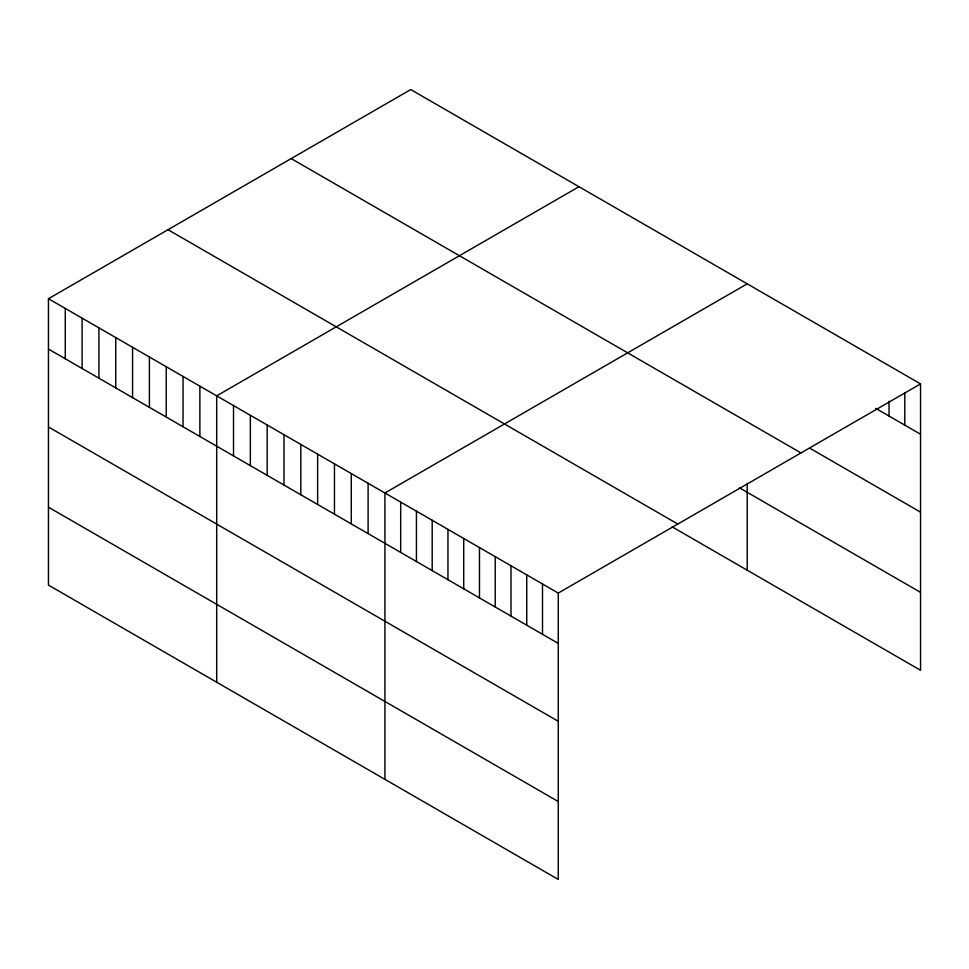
<?xml version="1.0" encoding="UTF-8"?>
<svg xmlns="http://www.w3.org/2000/svg" width="969" height="969" viewBox="0 0 969 969"><rect width="100%" height="100%" fill="white"/><g stroke="black" fill="none" stroke-linecap="round" stroke-linejoin="round"><path stroke-width="1.45" d="M48.45 298.731L558.265 593.064L558.265 879.428L48.45 585.094L48.45 298.731L410.735 89.572L920.55 383.906L920.55 670.269L672.147 526.857M578.977 186.702L216.693 395.861L216.693 682.224M747.208 283.832L384.923 492.991L384.923 779.355M558.265 593.064L920.55 383.906M875.697 408.337L920.55 434.233M810.241 448.441L920.55 512.129M291.185 158.589L801 452.935M739.444 487.819L920.55 592.374M168 229.701L677.816 524.047M48.45 349.058L558.265 643.404M48.45 426.954L558.265 721.287M48.45 507.199L558.265 801.545M904.792 392.566L904.792 425.137M889.033 401.239L889.033 416.04M747.208 483.543L747.208 570.196M542.507 583.968L542.507 634.295M526.748 574.871L526.748 625.199M510.99 565.775L510.99 616.102M495.232 556.678L495.232 607.006M479.473 547.582L479.473 597.909M463.715 538.485L463.715 588.813M447.957 529.389L447.957 579.716M432.198 520.292L432.198 570.62M416.44 511.184L416.44 561.523M400.681 502.087L400.681 552.415M368.099 483.277L368.099 533.604M351.275 473.562L351.275 523.902M334.462 463.848L334.462 514.188M317.638 454.146L317.638 504.474M300.814 444.432L300.814 494.759M283.99 434.718L283.99 485.045M267.165 425.003L267.165 475.331M250.341 415.289L250.341 465.617M233.517 405.575L233.517 455.902M199.868 386.147L199.868 436.474M183.044 376.432L183.044 426.76M166.22 366.718L166.22 417.045M149.396 357.004L149.396 407.343M132.571 347.29L132.571 397.629M115.747 337.587L115.747 387.915M98.923 327.873L98.923 378.201M82.099 318.159L82.099 368.486M65.274 308.445L65.274 358.772"/></g></svg>
